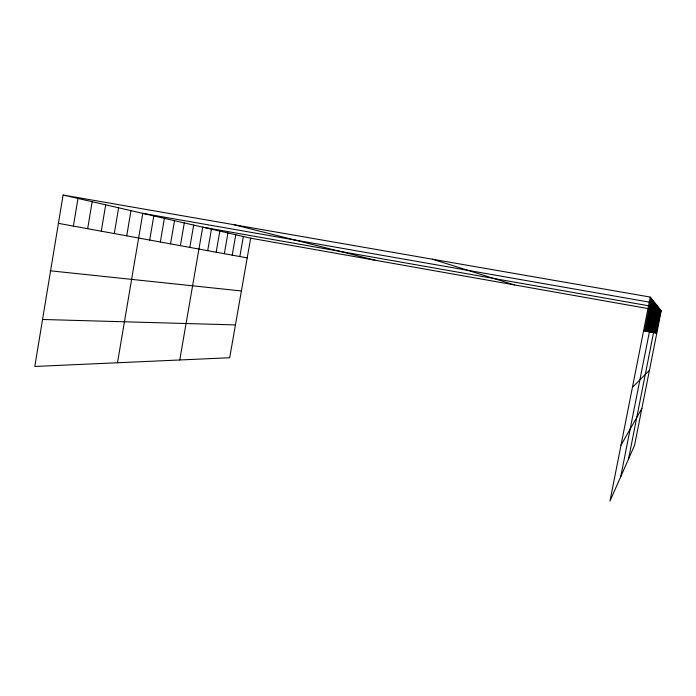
<?xml version="1.0" encoding="UTF-8"?>
<svg xmlns="http://www.w3.org/2000/svg" width="696" height="696" viewBox="0 0 696 696"><rect width="100%" height="100%" fill="white"/><g stroke="black" fill="none" stroke-linecap="round" stroke-linejoin="round"><path stroke-width="1.04" d="M63.092 195.019L34.8 366.461L229.68 357.744L250.656 238.189L63.092 195.019L650.255 297.07L661.2 310.912L634.543 445.405L609.992 500.981L650.255 297.07M73.393 226.087L77.978 198.447M87.661 228.697L92.159 201.709M101.277 231.194L105.696 204.824M114.283 233.569L118.616 207.799M126.724 235.848L130.978 210.644M117.485 362.764L142.802 213.368L655.067 303.151L620.754 476.621M149.701 240.05L153.807 215.899M160.332 241.999L164.378 218.326M170.555 243.87L174.522 220.667M180.377 245.671L184.283 222.911M189.834 247.393L193.679 225.069M179.768 359.98L202.719 227.157L658.52 307.528L628.523 459.038M207.713 250.664L211.436 229.158M216.169 252.213L219.84 231.089M224.338 253.709L227.949 232.96M232.22 255.154L235.779 234.761M239.833 256.546L243.348 236.501M644.696 331.009L651.169 298.227M645.74 331.192L652.039 299.324M646.732 331.357L652.857 300.359M647.663 331.522L653.631 301.342M648.55 331.67L654.362 302.273M650.168 331.957L655.71 303.969M650.917 332.079L656.328 304.744M651.621 332.209L656.911 305.492M652.3 332.323L657.476 306.197M652.952 332.436L658.007 306.875M654.162 332.644L659.016 308.154M654.736 332.74L659.486 308.746M655.284 332.836L659.938 309.32M655.806 332.932L660.373 309.877M656.319 333.019L660.8 310.407M621.015 445.17L641.86 408.5M632.438 387.315L649.429 370.315M42.552 319.481L235.439 324.91M50.582 270.822L241.399 290.963M643.591 330.817L656.807 333.106M250.656 238.189L661.2 310.912M58.421 223.346L247.202 257.894M234.16 224.756L375.266 260.26M432.364 259.199L514.388 284.908"/></g></svg>
